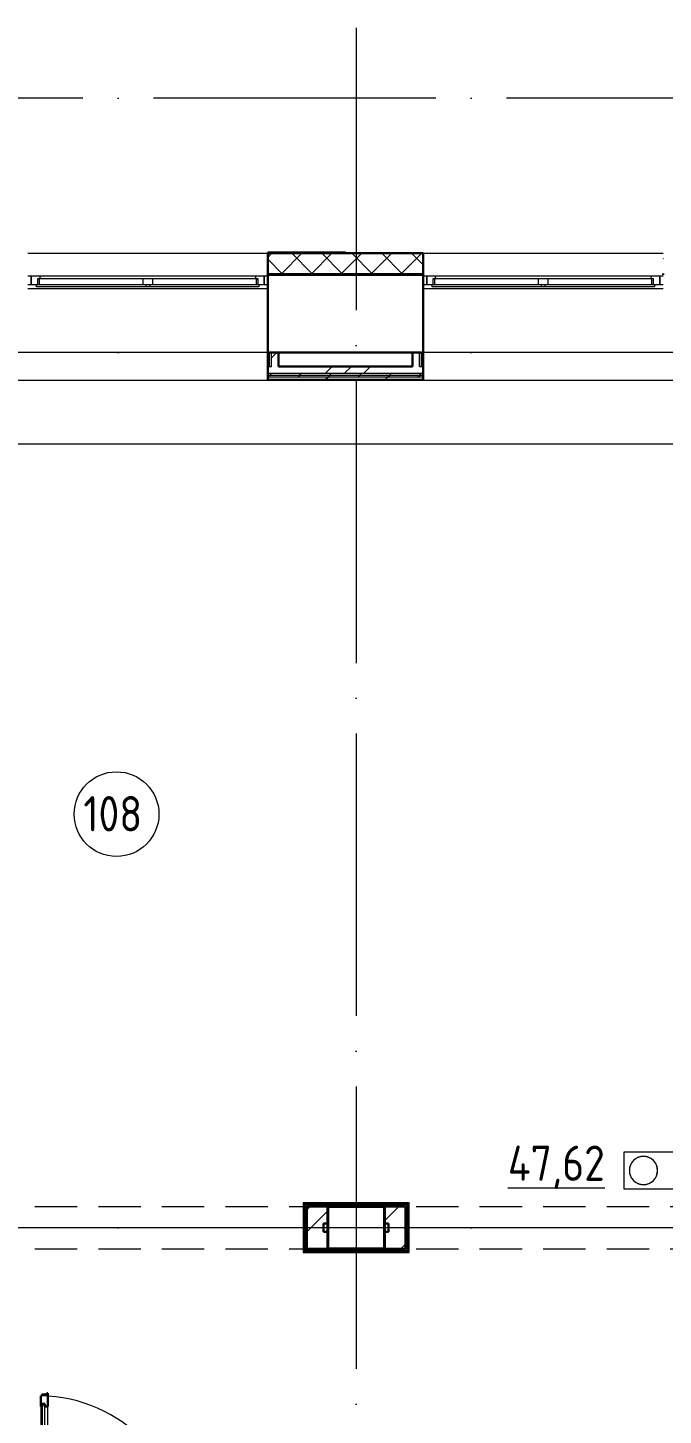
# Model space of a CAD drawing. Header units: millimetres. Extents: x -21010 to 105841, y -18351 to 135084.
# Drawn here: x -3263 to 1237, y 3746 to 13575 of the extents above; entities that cross this region are included whole.
import ezdxf

# ---------------------------------------------------------------- set-up
doc = ezdxf.new("R2010")
doc.units = ezdxf.units.MM
doc.linetypes.add('ADSK_Линия сетки', pattern=[2500, 2000, -250, 0, -250])
doc.linetypes.add('ADSK_Сверху', pattern=[450, 300, -150])
for name, color, linetype, lineweight in [('_ Окна', 7, 'Continuous', 9), ('Двери', 7, 'Continuous', 9), ('Линии', 7, 'Continuous', 9), ('Марки помещений', 7, 'Continuous', 9), ('Несущие колонны', 7, 'Continuous', 9), ('Ограждение', 7, 'Continuous', 9), ('Окна', 7, 'Continuous', 9), ('Оси', 7, 'Continuous', 9), ('Перекрытие', 7, 'Continuous', 18), ('Сантехника', 7, 'Continuous', 18), ('Стены внутренние', 7, 'Continuous', 18), ('Стены наружные', 7, 'Continuous', 18), ('Стены штриховка', 7, 'Continuous', 13)]:
    doc.layers.add(name, color=color, linetype=linetype, lineweight=lineweight)
doc.layers.add('Двери открывание', color=7, linetype='Continuous', lineweight=9, true_color=0xc0c0c0)
doc.styles.add('GOST Common_3', font='GOST_Common.ttf', dxfattribs={"height": 3.5})

# ---------------------------------------------------------------- blocks, each defined once
blk = doc.blocks.new('1 этаж 21082025')
at = {"layer": '_ Окна'}
for p, q in [((2500, -31660), (2475, -31660)), ((2475, -31718), (2500, -31718)), ((2500, -31718), (2500, -31660)), ((4175, -31660), (4150, -31660)), ((4150, -31660), (4150, -31718)), ((4150, -31718), (4175, -31718)), ((5300, -31660), (5275, -31660)), ((5275, -31718), (5300, -31718)), ((5300, -31718), (5300, -31660)), ((6975, -31660), (6950, -31660)), ((6950, -31660), (6950, -31718)), ((6950, -31718), (6975, -31718))]:
    blk.add_line(p, q, dxfattribs=at)
at = {"layer": '_ Окна', "lineweight": 18}
for p, q in [((2559.4, -31660), (2500, -31660)), ((2500, -31660), (2500, -31718)), ((2500, -31718), (2538, -31718)), ((2546, -31718), (2546, -31677)), ((2546, -31677), (2558, -31677)), ((2564, -31677), (2559.4, -31660)), ((4090.6, -31660), (4086, -31677)), ((4150, -31660), (4090.6, -31660)), ((4092, -31677), (4104, -31677)), ((4104, -31677), (4104, -31718)), ((4112, -31718), (4150, -31718)), ((4150, -31718), (4150, -31660)), ((5359.4, -31660), (5300, -31660)), ((5300, -31660), (5300, -31718)), ((5300, -31718), (5338, -31718)), ((5346, -31718), (5346, -31677)), ((5346, -31677), (5358, -31677)), ((5364, -31677), (5359.4, -31660)), ((6890.6, -31660), (6886, -31677)), ((6950, -31660), (6890.6, -31660)), ((6892, -31677), (6904, -31677)), ((6904, -31677), (6904, -31718)), ((6912, -31718), (6950, -31718)), ((6950, -31718), (6950, -31660))]:
    blk.add_line(p, q, dxfattribs=at)
at = {"layer": 'Двери', "lineweight": 30}
for p, q in [((2575, -39591), (2567, -39591)), ((2567, -39591), (2567, -39667)), ((2609, -39582), (2575, -39582)), ((2575, -39582), (2575, -39591)), ((2617, -39573), (2609, -39573)), ((2609, -39573), (2609, -39582)), ((2617, -39667), (2617, -39573)), ((2576, -39667), (2567, -39667)), ((2576, -39649), (2576, -39667)), ((2597, -39649), (2576, -39649)), ((2597, -39667), (2597, -39649)), ((2617, -39667), (2597, -39667))]:
    blk.add_line(p, q, dxfattribs=at)
at = {"layer": 'Двери'}
for p, q in [((2567, -39667), (2567, -40543)), ((2576, -39649), (2576, -40561)), ((2597, -39649), (2576, -39649)), ((2597, -40561), (2597, -39649)), ((2617, -40543), (2617, -39667))]:
    blk.add_line(p, q, dxfattribs=at)
at = {"layer": 'Двери открывание'}
blk.add_arc((2549, -40637), 1046, 0, 89.01398, dxfattribs=at)
at = {"layer": 'Линии', "linetype": 'ADSK_Сверху'}
for p, q in [((-625, -38250), (10205, -38250)), ((-625, -38550), (10205, -38550))]:
    blk.add_line(p, q, dxfattribs=at)
at = {"layer": 'Марки помещений'}
blk.add_circle((3103.5, -35470.6), 300, dxfattribs=at)
at = {"layer": 'Несущие колонны', "lineweight": 40}
for p, q in [((4600, -38250), (5000, -38250)), ((4600, -38550), (4600, -38250)), ((5000, -38250), (4600, -38250)), ((4600, -38250), (4600, -38550)), ((5000, -38250), (5000, -38550)), ((5000, -38550), (5000, -38250)), ((5000, -38550), (4600, -38550)), ((4600, -38550), (5000, -38550))]:
    blk.add_line(p, q, dxfattribs=at)
at = {"layer": 'Ограждение'}
for p, q in [((4175, -31750), (2475, -31750)), ((6975, -31750), (5275, -31750)), ((4175, -32200), (2475, -32200)), ((6975, -32200), (5275, -32200)), ((7065, -32400), (-635, -32400)), ((7065, -32400), (-635, -32400)), ((2475, -32400), (2475, -32395)), ((4175, -32400), (2475, -32400)), ((4175, -32395), (4175, -32400)), ((5275, -32400), (5275, -32395)), ((6975, -32400), (5275, -32400)), ((6975, -32395), (6975, -32400)), ((7065, -32850), (-635, -32850)), ((4430, -38230), (4425, -38225)), ((4425, -38225), (4425, -38575)), ((5175, -38225), (4425, -38225)), ((5175, -38225), (5170, -38230)), ((5175, -38575), (5175, -38225)), ((4430, -38570), (4425, -38575)), ((4425, -38575), (5175, -38575)), ((5170, -38570), (5175, -38575))]:
    blk.add_line(p, q, dxfattribs=at)
at = {"layer": 'Ограждение', "linetype": 'Continuous'}
for p, q in [((4736, -38230), (4736, -38225)), ((4736, -38575), (4736, -38570))]:
    blk.add_line(p, q, dxfattribs=at)
at = {"layer": 'Окна'}
for p, q in [((2538, -31718), (3310, -31718)), ((2538, -31735), (2538, -31718)), ((3310, -31735), (2538, -31735)), ((2558, -31677), (3290, -31677)), ((2558, -31718), (2558, -31677)), ((4090.6, -31660), (2559.4, -31660)), ((3290, -31677), (3360, -31677)), ((3290, -31677), (3290, -31718)), ((3310, -31718), (3340, -31718)), ((3310, -31718), (3310, -31735)), ((3340, -31735), (3310, -31735)), ((3340, -31718), (4112, -31718)), ((3340, -31735), (3340, -31718)), ((4112, -31735), (3340, -31735)), ((3360, -31677), (4092, -31677)), ((3360, -31718), (3360, -31677)), ((4092, -31677), (4092, -31718)), ((4112, -31718), (4112, -31735)), ((5338, -31718), (6110, -31718)), ((5338, -31735), (5338, -31718)), ((6110, -31735), (5338, -31735)), ((5358, -31677), (6090, -31677)), ((5358, -31718), (5358, -31677)), ((6890.6, -31660), (5359.4, -31660)), ((6090, -31677), (6160, -31677)), ((6090, -31677), (6090, -31718)), ((6110, -31718), (6140, -31718)), ((6110, -31718), (6110, -31735)), ((6140, -31735), (6110, -31735)), ((6140, -31718), (6912, -31718)), ((6140, -31735), (6140, -31718)), ((6912, -31735), (6140, -31735)), ((6160, -31677), (6892, -31677)), ((6160, -31718), (6160, -31677)), ((6892, -31677), (6892, -31718)), ((6912, -31718), (6912, -31735))]:
    blk.add_line(p, q, dxfattribs=at)
at = {"layer": 'Оси', "linetype": 'ADSK_Линия сетки'}
for p, q in [((4800, -29900), (4800, -60626.1)), ((62867.3, -30400), (-14072.3, -30400)), ((62867.3, -32200), (-14072.3, -32200)), ((62867.3, -38400), (-14072.3, -38400))]:
    blk.add_line(p, q, dxfattribs=at)
at = {"layer": 'Перекрытие', "color": 49, "true_color": 0x464646}
for p, q in [((4425, -38400), (-630, -38400)), ((7055, -38400), (5175, -38400))]:
    blk.add_line(p, q, dxfattribs=at)
at = {"layer": 'Сантехника'}
for p, q in [((7055, -37865), (6695, -37865)), ((6695, -37865), (6695, -38125)), ((6753.7, -37936.8), (6751.4, -37940.1)), ((6756.1, -37933.6), (6753.7, -37936.8)), ((6758.6, -37930.5), (6756.1, -37933.6)), ((6761.3, -37927.5), (6758.6, -37930.5)), ((6764, -37924.6), (6761.3, -37927.5)), ((6766.9, -37921.8), (6764, -37924.6)), ((6769.9, -37919.1), (6766.9, -37921.8)), ((6773, -37916.6), (6769.9, -37919.1)), ((6776.1, -37914.2), (6773, -37916.6)), ((6779.4, -37911.9), (6776.1, -37914.2)), ((6782.8, -37909.7), (6779.4, -37911.9)), ((6786.3, -37907.7), (6782.8, -37909.7)), ((6789.8, -37905.8), (6786.3, -37907.7)), ((6793.4, -37904.1), (6789.8, -37905.8)), ((6797.1, -37902.5), (6793.4, -37904.1)), ((6800.8, -37901), (6797.1, -37902.5)), ((6804.6, -37899.7), (6800.8, -37901)), ((6808.4, -37898.6), (6804.6, -37899.7)), ((6812.3, -37897.6), (6808.4, -37898.6)), ((6816.2, -37896.8), (6812.3, -37897.6)), ((6820.1, -37896.1), (6816.2, -37896.8)), ((6824.1, -37895.6), (6820.1, -37896.1)), ((6828.1, -37895.2), (6824.1, -37895.6)), ((6832.1, -37895), (6828.1, -37895.2)), ((6836.1, -37895), (6832.1, -37895)), ((6840.1, -37895.1), (6836.1, -37895)), ((6844.1, -37895.4), (6840.1, -37895.1)), ((6848, -37895.9), (6844.1, -37895.4)), ((6852, -37896.5), (6848, -37895.9)), ((6855.9, -37897.2), (6852, -37896.5)), ((6859.8, -37898.1), (6855.9, -37897.2)), ((6863.7, -37899.2), (6859.8, -37898.1)), ((6867.5, -37900.4), (6863.7, -37899.2)), ((6871.2, -37901.8), (6867.5, -37900.4)), ((6874.9, -37903.3), (6871.2, -37901.8)), ((6878.6, -37905), (6874.9, -37903.3)), ((6882.1, -37906.8), (6878.6, -37905)), ((6885.6, -37908.8), (6882.1, -37906.8)), ((6889, -37910.9), (6885.6, -37908.8)), ((6892.4, -37913.1), (6889, -37910.9)), ((6895.6, -37915.4), (6892.4, -37913.1)), ((6898.7, -37917.9), (6895.6, -37915.4)), ((6901.7, -37920.5), (6898.7, -37917.9)), ((6904.7, -37923.3), (6901.7, -37920.5)), ((6907.5, -37926.1), (6904.7, -37923.3)), ((6910.2, -37929.1), (6907.5, -37926.1)), ((6912.8, -37932.1), (6910.2, -37929.1)), ((6915.2, -37935.3), (6912.8, -37932.1)), ((6917.5, -37938.5), (6915.2, -37935.3)), ((6919.7, -37941.9), (6917.5, -37938.5)), ((6735.2, -37988.8), (6735, -37992.8)), ((6735, -37992.8), (6735, -37995)), ((6735, -37995), (6735.1, -37999)), ((6735.1, -37999), (6735.3, -38003)), ((6735.5, -37984.9), (6735.2, -37988.8)), ((6735.3, -38003), (6735.7, -38007)), ((6736, -37980.9), (6735.5, -37984.9)), ((6735.7, -38007), (6736.3, -38010.9)), ((6736.6, -37976.9), (6736, -37980.9)), ((6736.3, -38010.9), (6737, -38014.9)), ((6737.4, -37973), (6736.6, -37976.9)), ((6737, -38014.9), (6737.9, -38018.8)), ((6738.4, -37969.1), (6737.4, -37973)), ((6737.9, -38018.8), (6738.9, -38022.6)), ((6739.5, -37965.3), (6738.4, -37969.1)), ((6738.9, -38022.6), (6740.1, -38026.5)), ((6740.8, -37961.5), (6739.5, -37965.3)), ((6740.1, -38026.5), (6741.4, -38030.2)), ((6742.2, -37957.8), (6740.8, -37961.5)), ((6741.4, -38030.2), (6742.9, -38033.9)), ((6743.8, -37954.1), (6742.2, -37957.8)), ((6742.9, -38033.9), (6744.5, -38037.6)), ((6745.5, -37950.5), (6743.8, -37954.1)), ((6747.3, -37946.9), (6745.5, -37950.5)), ((6749.3, -37943.4), (6747.3, -37946.9)), ((6751.4, -37940.1), (6749.3, -37943.4)), ((6921.8, -37945.3), (6919.7, -37941.9)), ((6923.7, -37948.8), (6921.8, -37945.3)), ((6925.5, -37952.4), (6923.7, -37948.8)), ((6924.5, -38039.5), (6926.2, -38035.9)), ((6927.1, -37956.1), (6925.5, -37952.4)), ((6926.2, -38035.9), (6927.8, -38032.2)), ((6928.6, -37959.8), (6927.1, -37956.1)), ((6927.8, -38032.2), (6929.2, -38028.5)), ((6929.9, -37963.5), (6928.6, -37959.8)), ((6929.2, -38028.5), (6930.5, -38024.7)), ((6931.1, -37967.4), (6929.9, -37963.5)), ((6930.5, -38024.7), (6931.6, -38020.9)), ((6932.1, -37971.2), (6931.1, -37967.4)), ((6931.6, -38020.9), (6932.6, -38017)), ((6933, -37975.1), (6932.1, -37971.2)), ((6932.6, -38017), (6933.4, -38013.1)), ((6933.7, -37979.1), (6933, -37975.1)), ((6933.4, -38013.1), (6934, -38009.1)), ((6934.3, -37983), (6933.7, -37979.1)), ((6934, -38009.1), (6934.5, -38005.1)), ((6934.7, -37987), (6934.3, -37983)), ((6934.5, -38005.1), (6934.8, -38001.2)), ((6934.9, -37991), (6934.7, -37987)), ((6934.8, -38001.2), (6935, -37997.2)), ((6935, -37995), (6934.9, -37991)), ((6935, -37997.2), (6935, -37995)), ((6695, -38125), (7055, -38125)), ((6744.5, -38037.6), (6746.3, -38041.2)), ((6746.3, -38041.2), (6748.2, -38044.7)), ((6748.2, -38044.7), (6750.3, -38048.1)), ((6750.3, -38048.1), (6752.5, -38051.5)), ((6752.5, -38051.5), (6754.8, -38054.7)), ((6754.8, -38054.7), (6757.2, -38057.9)), ((6757.2, -38057.9), (6759.8, -38060.9)), ((6759.8, -38060.9), (6762.5, -38063.9)), ((6762.5, -38063.9), (6765.3, -38066.7)), ((6765.3, -38066.7), (6768.3, -38069.5)), ((6768.3, -38069.5), (6771.3, -38072.1)), ((6771.3, -38072.1), (6774.4, -38074.6)), ((6774.4, -38074.6), (6777.6, -38076.9)), ((6777.6, -38076.9), (6781, -38079.1)), ((6781, -38079.1), (6784.4, -38081.2)), ((6784.4, -38081.2), (6787.9, -38083.2)), ((6787.9, -38083.2), (6791.4, -38085)), ((6791.4, -38085), (6795.1, -38086.7)), ((6795.1, -38086.7), (6798.8, -38088.2)), ((6798.8, -38088.2), (6802.5, -38089.6)), ((6802.5, -38089.6), (6806.3, -38090.8)), ((6806.3, -38090.8), (6810.2, -38091.9)), ((6810.2, -38091.9), (6814.1, -38092.8)), ((6814.1, -38092.8), (6818, -38093.5)), ((6818, -38093.5), (6822, -38094.1)), ((6822, -38094.1), (6825.9, -38094.6)), ((6825.9, -38094.6), (6829.9, -38094.9)), ((6829.9, -38094.9), (6833.9, -38095)), ((6833.9, -38095), (6837.9, -38095)), ((6837.9, -38095), (6841.9, -38094.8)), ((6841.9, -38094.8), (6845.9, -38094.4)), ((6845.9, -38094.4), (6849.9, -38093.9)), ((6849.9, -38093.9), (6853.8, -38093.2)), ((6853.8, -38093.2), (6857.7, -38092.4)), ((6857.7, -38092.4), (6861.6, -38091.4)), ((6861.6, -38091.4), (6865.4, -38090.3)), ((6865.4, -38090.3), (6869.2, -38089)), ((6869.2, -38089), (6872.9, -38087.5)), ((6872.9, -38087.5), (6876.6, -38085.9)), ((6876.6, -38085.9), (6880.2, -38084.2)), ((6880.2, -38084.2), (6883.7, -38082.3)), ((6883.7, -38082.3), (6887.2, -38080.3)), ((6887.2, -38080.3), (6890.6, -38078.1)), ((6890.6, -38078.1), (6893.9, -38075.8)), ((6893.9, -38075.8), (6897, -38073.4)), ((6897, -38073.4), (6900.1, -38070.9)), ((6900.1, -38070.9), (6903.1, -38068.2)), ((6903.1, -38068.2), (6906, -38065.4)), ((6906, -38065.4), (6908.7, -38062.5)), ((6908.7, -38062.5), (6911.4, -38059.5)), ((6911.4, -38059.5), (6913.9, -38056.4)), ((6913.9, -38056.4), (6916.3, -38053.2)), ((6916.3, -38053.2), (6918.6, -38049.9)), ((6918.6, -38049.9), (6920.7, -38046.6)), ((6920.7, -38046.6), (6922.7, -38043.1)), ((6922.7, -38043.1), (6924.5, -38039.5))]:
    blk.add_line(p, q, dxfattribs=at)
for start, end in [(0, 180), (180, 0)]:
    blk.add_arc((6835, -37995), 100, start, end, dxfattribs=at)
at = {"layer": 'Стены внутренние'}
for p, q in [((2475, -31498), (4175, -31498)), ((5275, -31498), (6975, -31498)), ((6973, -31650), (6975, -31650))]:
    blk.add_line(p, q, dxfattribs=at)
at = {"layer": 'Стены внутренние', "lineweight": 30}
for p, q in [((5275, -31498), (4175, -31498)), ((4175, -31498), (4175, -31640)), ((5275, -31640), (5275, -31498)), ((5275, -31650), (4175, -31650)), ((4175, -31650), (4175, -32200)), ((5275, -32200), (5275, -31650)), ((4250, -32200), (5200, -32200))]:
    blk.add_line(p, q, dxfattribs=at)
at = {"layer": 'Стены внутренние', "linetype": 'Continuous', "lineweight": 9}
for p, q in [((4177, -31524.4), (4201.4, -31500)), ((4274.9, -31640), (4177, -31542.1)), ((4273.6, -31640), (4413.6, -31500)), ((4487.1, -31640), (4347.1, -31500)), ((4485.7, -31640), (4625.7, -31500)), ((4699.2, -31640), (4559.2, -31500)), ((4651.8, -31498), (4650.6, -31500)), ((4697.8, -31640), (4837.8, -31500)), ((4734.8, -31500), (4733.7, -31498)), ((4911.3, -31640), (4771.3, -31500)), ((4909.9, -31640), (5049.9, -31500)), ((5123.5, -31640), (4983.5, -31500)), ((5122.1, -31640), (5262.1, -31500)), ((5273, -31577.4), (5195.6, -31500)), ((6977, -31534.6), (6975, -31538))]:
    blk.add_line(p, q, dxfattribs=at)
at = {"layer": 'Стены наружные', "lineweight": 30}
for p, q in [((4725, -31493), (4175, -31493)), ((4175, -31493), (4175, -31498)), ((4725, -31498), (4725, -31493)), ((4175, -31640), (4175, -31650)), ((5275, -31650), (5275, -31640)), ((6975, -31640), (6975, -31650)), ((4175, -32200), (4175, -32395)), ((4250, -32200), (4175, -32200)), ((4250, -32300), (4250, -32200)), ((5200, -32200), (5200, -32300)), ((5275, -32200), (5200, -32200)), ((5275, -32395), (5275, -32200)), ((5200, -32300), (4250, -32300)), ((4175, -32395), (5275, -32395)), ((5170, -38230), (4430, -38230)), ((4430, -38230), (4430, -38570)), ((5170, -38570), (5170, -38230)), ((5165, -38235), (4435, -38235)), ((4435, -38235), (4435, -38565)), ((5000, -38250), (4450, -38250)), ((4450, -38250), (4450, -38550)), ((4600, -38370), (4600, -38250)), ((5150, -38250), (5000, -38250)), ((5000, -38250), (5000, -38370)), ((5150, -38550), (5150, -38250)), ((5165, -38565), (5165, -38235)), ((4570, -38430), (4570, -38370)), ((4570, -38370), (4600, -38370)), ((4600, -38430), (4570, -38430)), ((4600, -38550), (4600, -38430)), ((5000, -38370), (5030, -38370)), ((5030, -38430), (5000, -38430)), ((5000, -38430), (5000, -38550)), ((5030, -38370), (5030, -38430)), ((4430, -38570), (5170, -38570)), ((4435, -38565), (5165, -38565)), ((4450, -38550), (5000, -38550)), ((5000, -38550), (5150, -38550))]:
    blk.add_line(p, q, dxfattribs=at)
at = {"layer": 'Стены наружные', "linetype": 'Continuous', "lineweight": 9}
for p, q in [((4380.5, -31495.9), (4378.8, -31493)), ((4654.6, -31493), (4651.8, -31498)), ((4200, -32238.1), (4238.1, -32200)), ((4581.6, -32350), (4631.6, -32300)), ((4716.5, -32350), (4766.5, -32300)), ((4851.4, -32350), (4901.4, -32300)), ((4175, -32374.9), (4187.4, -32362.5)), ((4187.4, -32362.5), (4199.9, -32350)), ((4225.7, -32395), (4230.7, -32390)), ((4296.4, -32395), (4301.4, -32390)), ((4367.1, -32395), (4372.1, -32390)), ((4387.1, -32375), (4399.6, -32362.5)), ((4399.6, -32362.5), (4412.1, -32350)), ((4437.8, -32395), (4442.8, -32390)), ((4508.5, -32395), (4513.5, -32390)), ((4579.2, -32395), (4584.2, -32390)), ((4584.2, -32390), (4599.2, -32375)), ((4599.2, -32375), (4611.7, -32362.5)), ((4611.7, -32362.5), (4624.2, -32350)), ((4649.9, -32395), (4654.9, -32390)), ((4720.6, -32395), (4725.6, -32390)), ((4791.3, -32395), (4796.3, -32390)), ((4811.3, -32375), (4823.8, -32362.5)), ((4823.8, -32362.5), (4836.3, -32350)), ((4862.1, -32395), (4867.1, -32390)), ((4932.8, -32395), (4937.8, -32390)), ((5003.5, -32395), (5008.5, -32390)), ((5008.5, -32390), (5023.5, -32375)), ((5023.5, -32375), (5036, -32362.5)), ((5036, -32362.5), (5048.5, -32350)), ((5074.2, -32395), (5079.2, -32390)), ((5144.9, -32395), (5149.9, -32390)), ((5215.6, -32395), (5220.6, -32390)), ((5235.6, -32375), (5248.1, -32362.5)), ((5248.1, -32362.5), (5260.6, -32350)), ((4466.8, -38235), (4471.8, -38230)), ((4537.5, -38235), (4542.5, -38230)), ((4608.2, -38235), (4613.2, -38230)), ((4678.9, -38235), (4683.9, -38230)), ((4749.6, -38235), (4754.6, -38230)), ((4820.3, -38235), (4825.3, -38230)), ((4891, -38235), (4896, -38230)), ((4961.8, -38235), (4966.8, -38230)), ((5032.5, -38235), (5037.5, -38230)), ((5103.2, -38235), (5108.2, -38230)), ((4430, -38271.8), (4435, -38266.8)), ((4450, -38274.1), (4474.1, -38250)), ((4451.2, -38430), (4570, -38311.2)), ((4570, -38311.2), (4600, -38281.2)), ((4663.9, -38250), (4678.9, -38235)), ((5000, -38352.7), (5030, -38322.7)), ((5030, -38322.7), (5102.7, -38250)), ((5088.2, -38250), (5103.2, -38235)), ((5165, -38243.9), (5170, -38238.9)), ((5165, -38314.6), (5170, -38309.6)), ((4430, -38342.5), (4435, -38337.5)), ((4430, -38413.2), (4435, -38408.2)), ((4450, -38431.2), (4451.2, -38430)), ((5165, -38385.3), (5170, -38380.3)), ((4430, -38483.9), (4435, -38478.9)), ((4435, -38478.9), (4450, -38463.9)), ((5117, -38550), (5150, -38517)), ((5165, -38456), (5170, -38451)), ((5165, -38526.7), (5170, -38521.7)), ((4430, -38554.6), (4435, -38549.6)), ((4485.3, -38570), (4490.3, -38565)), ((4556, -38570), (4561, -38565)), ((4626.8, -38570), (4631.8, -38565)), ((4697.5, -38570), (4702.5, -38565)), ((4768.2, -38570), (4773.2, -38565)), ((4773.2, -38565), (4788.2, -38550)), ((4838.9, -38570), (4843.9, -38565)), ((4909.6, -38570), (4914.6, -38565)), ((4980.3, -38570), (4985.3, -38565)), ((5051, -38570), (5056, -38565)), ((5121.7, -38570), (5126.7, -38565))]:
    blk.add_line(p, q, dxfattribs=at)
at = {"layer": 'Стены штриховка'}
for p, q in [((5273, -31500), (4177, -31500)), ((4177, -31640), (4177, -31500)), ((5273, -31500), (5273, -31640)), ((4175, -31640), (5275, -31640)), ((4187.5, -32300), (4187.5, -32200)), ((4200, -32300), (4200, -32200)), ((5250, -32300), (5250, -32200)), ((5262.5, -32300), (5262.5, -32200)), ((4175, -32300), (4200, -32300)), ((5250, -32300), (5275, -32300)), ((5275, -32350), (4175, -32350)), ((5275, -32362.5), (4175, -32362.5)), ((5275, -32375), (4175, -32375)), ((4175, -32390), (5275, -32390))]:
    blk.add_line(p, q, dxfattribs=at)
at = {"layer": 'Марки помещений', "style": 'GOST Common_3', "width": 0.9}
for s, p in [('108', (2868.6, -35592.8)), ('%%U47,62', (5874.7, -38068.3))]:
    blk.add_text(s, height=250, dxfattribs=at).set_placement(p)

msp = doc.modelspace()

# ---------------------------------------------------------------- block references
msp.add_blockref('1 этаж 21082025', (-5738, 43475))

doc.saveas('drawing.dxf')
